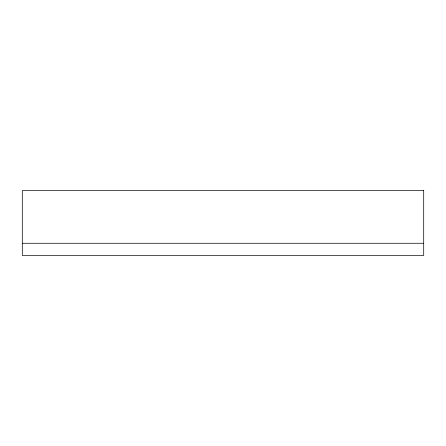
<?xml version="1.0" encoding="UTF-8"?>
<svg xmlns="http://www.w3.org/2000/svg" width="446" height="446" viewBox="0 0 446 446"><rect width="100%" height="100%" fill="white"/><g stroke="black" fill="none" stroke-linecap="round" stroke-linejoin="round"><path stroke-width="0.67" d="M22.3 243.271L423.7 243.271M423.7 190.565L22.3 190.565L22.3 255.435L423.7 255.435L423.7 190.565"/></g></svg>
